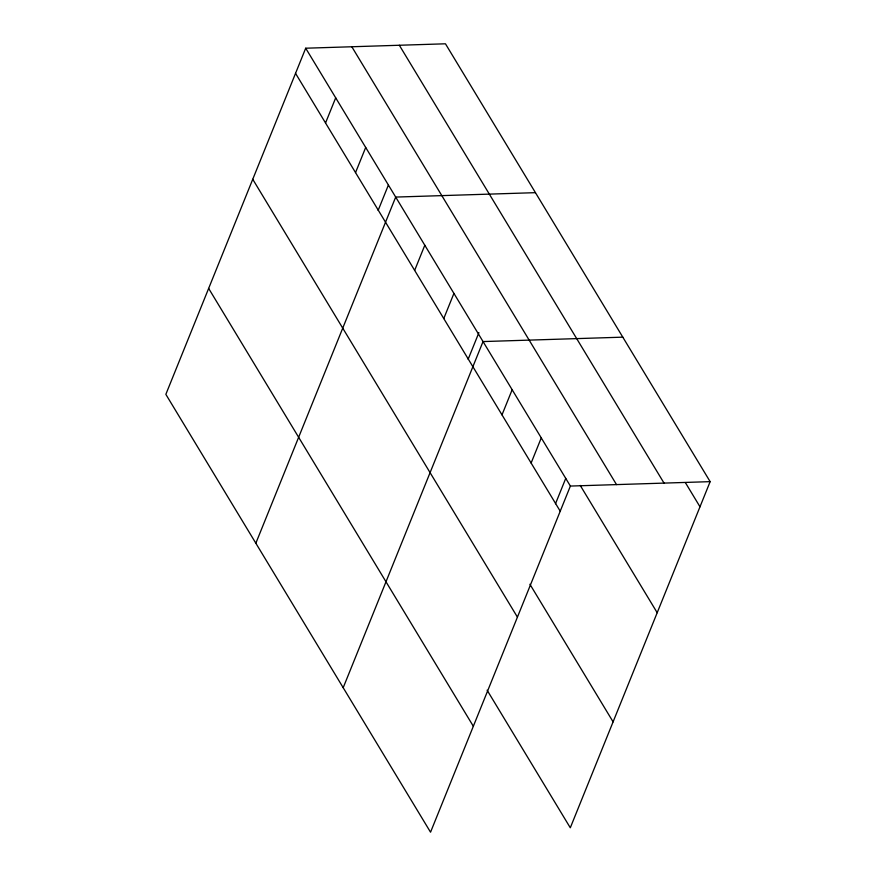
<?xml version="1.0" encoding="UTF-8"?>
<svg xmlns="http://www.w3.org/2000/svg" width="876" height="876" viewBox="0 0 876 876"><rect width="100%" height="100%" fill="white"/><g stroke="black" fill="none" stroke-linecap="round" stroke-linejoin="round"><path stroke-width="1.31" d="M305.702 48.213L165.849 394.353L430.543 832.2L570.385 486.06L305.702 48.213L445.457 43.8L710.151 481.647L570.298 827.787L487.111 690.178M325.543 122.968L335.694 97.838M355.536 172.594L365.697 147.453M378.147 210.404L388.407 185.022M255.847 543.219L395.689 197.078L535.455 192.665M414.655 270.388L424.805 245.247M443.771 318.546L453.921 293.405M468.145 359.269L478.909 332.617M343.195 687.704L483.037 341.574L622.803 337.161M502.003 414.874L512.153 389.732M531.119 463.043L541.269 437.901M555.494 503.766L565.743 478.384M570.385 486.06L710.151 481.647M685.437 482.709L699.99 506.788M399.336 45.256L664.03 483.103M351.824 46.757L616.507 484.603M580.24 485.424L657.197 612.718M295.54 73.354L560.235 511.201M529.914 584.248L613.101 721.857M252.748 179.284L517.431 617.131M208.652 288.423L473.336 726.27"/></g></svg>
